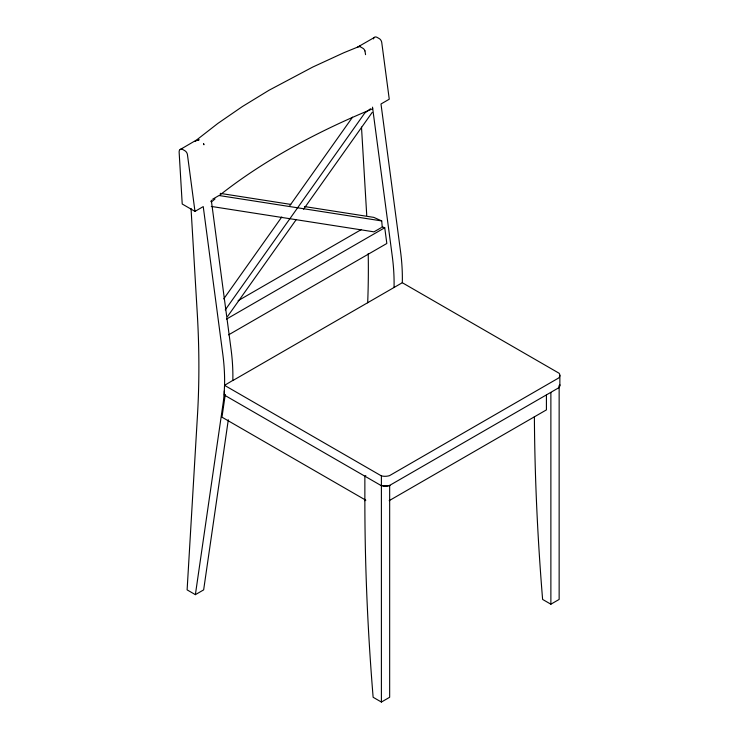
<?xml version="1.0" encoding="UTF-8"?>
<svg xmlns="http://www.w3.org/2000/svg" width="739" height="739" viewBox="0 0 739 739"><rect width="100%" height="100%" fill="white"/><g stroke="black" fill="none" stroke-linecap="round" stroke-linejoin="round"><path stroke-width="1.11" d="M232.822 380.567L402.302 282.723L559.146 373.269A9.496 5.487 0 0 1 558.739 377.952L389.499 475.657A9.496 5.487 0 0 1 381.398 475.898L224.554 385.342L232.831 380.4A194.311 112.189 60 0 0 231.03 349.076L211.299 200.214M402.302 282.723L402.312 282.547A194.311 112.189 60 0 0 400.51 251.223L380.991 103.987L389.259 99.211L381.749 42.52A3.538 2.041 60 0 0 379.301 38.631L377.213 37.449A5.256 3.03 60 0 0 375.236 36.968L357.574 47.12A5.653 3.261 60 0 0 357.297 47.499M191.031 208.453L197.258 313.216A912.406 526.778 60 0 1 197.258 418.801L187.115 589.879L195.382 594.655L222.762 405.729A194.163 112.097 60 0 0 224.148 393.61L224.564 385.167A194.311 112.189 60 0 0 222.762 353.852L203.243 206.606L194.976 211.382L182.219 204.01L179.143 152.28A5.653 3.261 60 0 1 179.817 149.749L196.685 139.911L217.876 123.413L242.41 106.527L268.996 90.269L312.736 67.064L343.792 52.755L360.438 45.957M228.305 419.798L203.65 589.879L195.382 594.655M359.062 46.751L360.087 45.929M223.732 298.898L281.799 216.98M289.808 205.673L352.54 117.159M225.247 309.909L364.724 113.104L370.507 108.762M227.63 316.366L296.237 219.575M303.563 209.239L372.17 112.439M194.902 141.528L197.082 140.271M224.314 390.931L224.314 395.042L381.398 485.726A9.496 5.487 0 0 0 389.499 485.495L558.739 387.781A9.496 5.487 0 0 0 559.82 384.668M374.433 37.283L374.11 37.578A5.653 3.261 60 0 0 373.832 37.948M212.583 199.225L219.012 195.512L381.721 220.933L382.248 227.085M238.097 300.699L361.491 229.459M381.333 227.612L373.98 231.852L211.271 206.43M226.513 319.091L384.742 227.741L386.83 243.482L228.6 334.841M224.314 395.042L225.266 394.487L221.977 417.175L365.814 500.211L364.863 500.765A2363.812 1364.757 60 0 0 373.13 697.274L381.398 702.05L389.665 697.274L389.665 485.56M365.814 475.63L364.863 476.184L364.863 500.765M381.398 485.726L382.174 485.634M389.176 500.663L546.417 409.886L546.417 395.134M534.389 416.657A2363.812 1364.757 60 0 0 542.611 599.431L550.878 604.197L559.146 599.431L559.146 385.407M180.15 149.454L180.953 149.139A5.256 3.03 60 0 1 182.93 149.62L185.018 150.83A3.538 2.041 60 0 1 187.447 154.682L194.976 211.382M364.918 50.926L364.826 50.529A3.473 2.005 60 0 0 362.766 48.201L360.678 47A5.256 3.03 60 0 0 358.701 46.52M220.222 193.378L290.769 204.407M304.422 206.541L373.823 217.386L381.721 220.933M382.229 226.799L384.742 227.741M210.855 201.59L211.511 201.839A543.377 254.641 -8 0 1 215.021 198.948M393.795 287.351L394.044 287.323A194.311 112.189 60 0 0 392.243 255.999L372.511 107.137M203.835 144.391L203.548 143.625L203.936 144.77M364.955 50.917L365.556 54.658M361.491 127.09L366.738 215.372M559.857 375.366L559.857 385.204M550.878 392.483L550.878 604.197M381.398 475.898L381.398 702.05M219.501 195.355A543.377 254.641 -8 0 1 372.733 108.762M368.216 253.606A912.406 526.778 60 0 1 367.68 302.814M559.645 385.49A8.766 5.062 0 0 1 558.472 388.021M389.915 485.338A8.766 5.062 0 0 1 383.264 485.846M373.491 38.918A5.653 3.261 60 0 1 373.629 38.4M198.948 139.819L198.034 140.345L198.948 139.819"/></g></svg>
